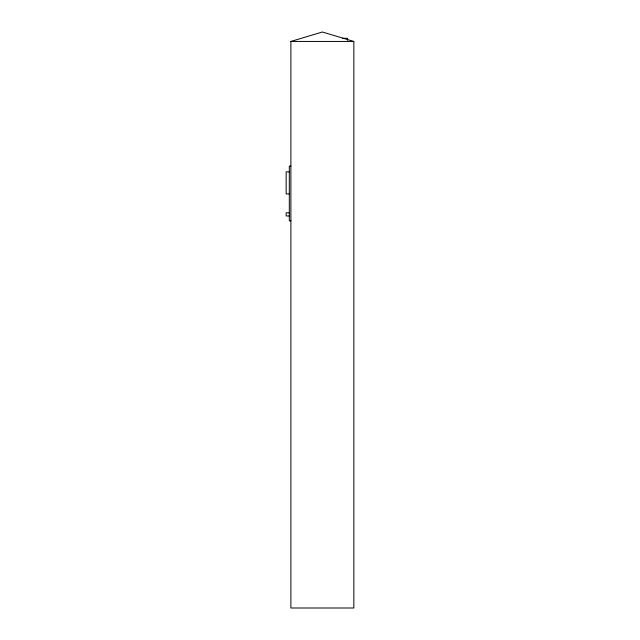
<?xml version="1.0" encoding="UTF-8"?>
<svg xmlns="http://www.w3.org/2000/svg" width="640" height="640" viewBox="0 0 640 640"><rect width="100%" height="100%" fill="white"/><g stroke="black" fill="none" stroke-linecap="round" stroke-linejoin="round"><path stroke-width="0.96" d="M290.888 41.44L322.36 32L353.84 41.44L353.84 608L290.888 608L290.888 41.44L353.84 41.44M342.568 38.296L347.544 38.296L347.544 40.288M290.888 166.128L289.312 166.128L289.312 220.856L290.888 220.856M289.312 171.88L286.16 171.88L286.16 193.912L289.312 193.912M289.312 212.824L286.16 212.824L286.16 215.968L289.312 215.968"/></g></svg>
